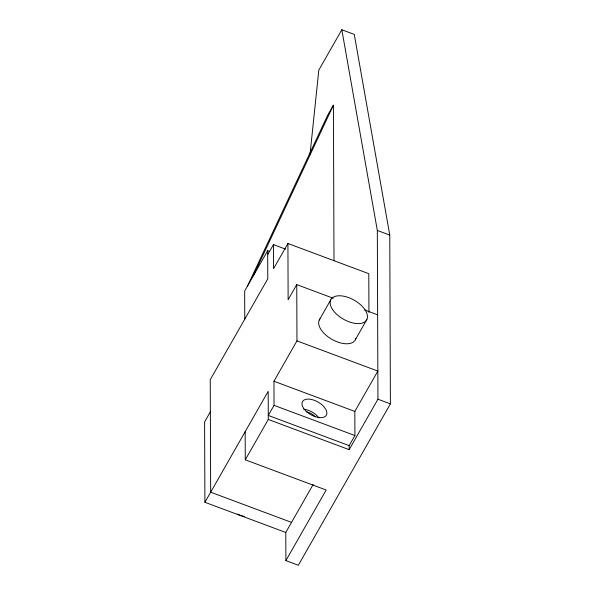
<?xml version="1.0" encoding="UTF-8"?>
<svg xmlns="http://www.w3.org/2000/svg" width="595" height="595" viewBox="0 0 595 595"><rect width="100%" height="100%" fill="white"/><g stroke="black" fill="none" stroke-linecap="round" stroke-linejoin="round"><path stroke-width="0.89" d="M310.04 154.231L318.808 70.098L341.828 29.75L354.27 34.398L389.762 235.077L390.394 403.856L298.333 565.25L285.89 560.602L285.786 532.473L313.163 484.471M247.535 285.979L327.666 115.244L333.423 105.159L333.996 260.714M253.292 275.894L333.423 105.159M269.416 251.321L267.676 250.674L244.657 291.022L244.768 319.151M267.691 254.69L273.447 244.605L285.622 249.149M368.937 312.427L368.796 273.693L287.921 243.496L273.536 268.717L273.447 244.605M210.362 411.822L204.606 421.914L204.911 502.284L285.786 532.473M333.282 298.259L296.756 284.626L288.129 299.754L287.921 243.496M204.911 502.284L268.189 391.339L268.293 419.468L245.274 459.816L326.157 490.012L285.89 560.602M268.293 419.468L349.168 449.664L349.168 445.625L268.286 415.429L274.042 405.344L273.953 381.231L296.964 340.883L296.756 284.626M319.27 320.013L330.775 299.835M355.349 339.715L366.855 319.537M349.168 445.625L354.918 435.54L354.828 411.428L377.847 371.079L296.964 340.883M349.168 449.664L377.951 399.208L377.319 230.429L341.828 29.75M377.319 230.429L389.762 235.077M364.586 309.95L377.632 314.822M377.951 399.208L390.394 403.856M273.953 381.231L354.828 411.428M274.042 405.344L354.918 435.54M291.535 522.388L210.66 492.191L210.243 379.677L267.78 278.802L267.676 250.674M245.17 431.687L245.274 459.816M244.285 516.475A26.73 14.206 29.7 0 1 237.174 514.05M306.247 411.747A10.279 5.467 29.7 0 1 315.268 416.671M355.817 338.347A20.565 10.926 29.7 0 1 332.523 339.7A20.565 10.926 29.7 0 1 320.05 318.808M303.896 409.271A13.707 7.281 29.7 0 1 319.009 417.876M332.672 309.683A20.565 10.926 29.7 0 0 365.003 321.746A20.565 10.926 29.7 0 0 348.774 297.634A20.565 10.926 29.7 0 0 332.672 309.683M303.673 408.386A13.707 7.281 29.7 0 0 325.227 416.426A13.707 7.281 29.7 0 0 314.405 400.346A13.707 7.281 29.7 0 0 303.673 408.386"/></g></svg>
